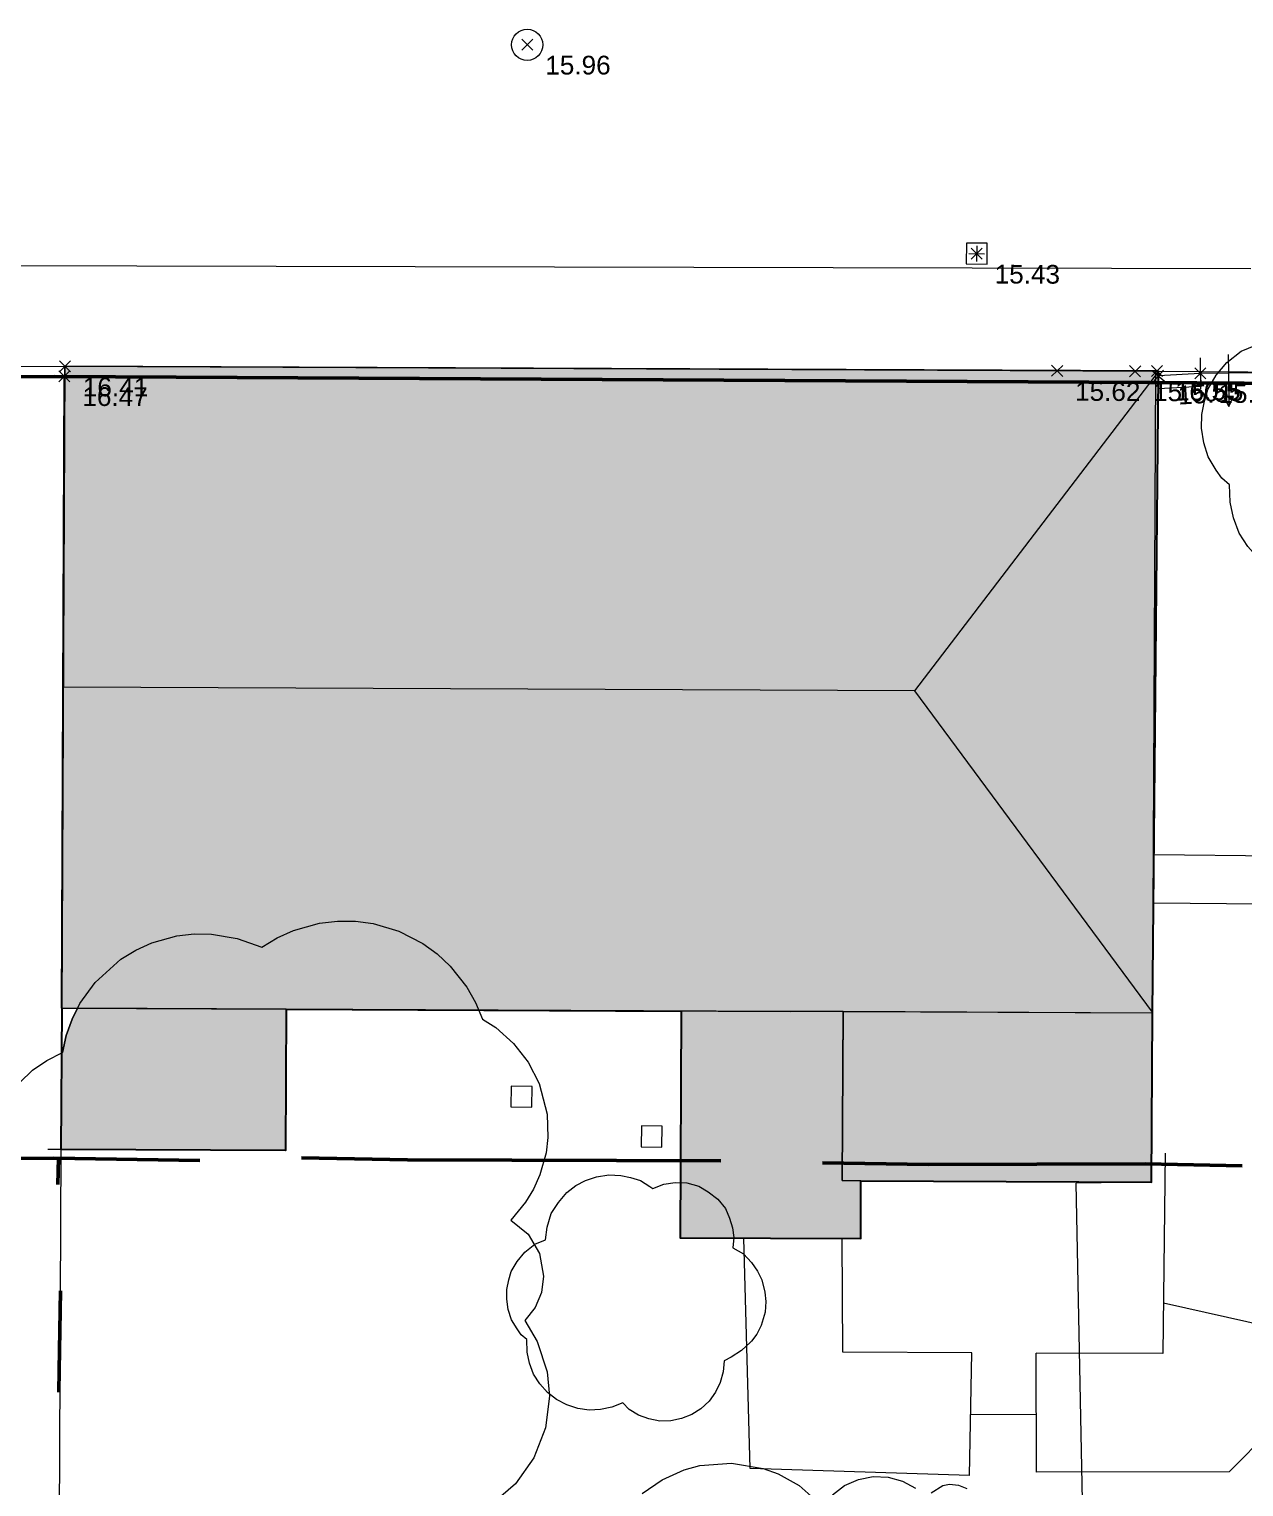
# Model space of a CAD drawing. Header units: metres. Extents: x -208 to 1512, y -277 to 123.
# Drawn here: x -57.5 to -34.13, y -21.24 to 6.81 of the extents above; entities that cross this region are included whole.
import ezdxf
from ezdxf.enums import TextEntityAlignment as Align

# ---------------------------------------------------------------- set-up
doc = ezdxf.new("R2010")
doc.units = ezdxf.units.M
doc.header["$MEASUREMENT"] = 0
for name, color, linetype in [('725 Nachbarbebauung', 7, 'Continuous'), ('730_DKM_Grenzen', 7, 'Continuous'), ('740_WienGV_Flwd-Bebauungsplan', 7, 'Continuous'), ('740_WienGV_Höhenkoten', 7, 'Continuous'), ('740_WienGV_KartogrSymbole', 7, 'Continuous'), ('740_WienGV_L_Baum_ -gruppen_ Grünflächen', 7, 'Continuous'), ('740_WienGV_L_Einbauten', 7, 'Continuous'), ('740_WienGV_L_Gebäude', 7, 'Continuous'), ('740_WienGV_L_Mauer_Sockel', 7, 'Continuous'), ('740_WienGV_T_Einbauten', 7, 'Continuous'), ('740_WienGV_T_Gebäude', 7, 'Continuous'), ('740_WienGV_T_Mauer_Sockel', 7, 'Continuous'), ('740_WienGV_T_Straßen_ Gehsteige_ Schienen', 7, 'Continuous'), ('740_WienGV_unbrauchbares', 7, 'Continuous')]:
    doc.layers.add(name, color=color, linetype=linetype)
doc.styles.add('ERSTELLTER_STIL_3', font='arial.ttf')

# ---------------------------------------------------------------- blocks, each defined once
blk = doc.blocks.new('Decke_18_4', base_point=(-56.814, 0.321))
at = {"layer": '725 Nachbarbebauung', "linetype": 'Continuous', "lineweight": 0, "true_color": 0x1f1f1f}
blk.add_hatch(color=250, dxfattribs=at).paths.add_polyline_path([(-56.814, 0.321), (-56.87, -12.03), (-35.888, -12.124), (-35.774, 0.232)])
at = {"layer": '725 Nachbarbebauung', "color": 8, "linetype": 'Continuous', "lineweight": 13, "flags": 128}
for points in [[(-56.814, 0.321), (-56.87, -12.03), (-56.57, -12.031)], [(-35.888, -12.124), (-35.774, 0.232), (-56.814, 0.321)], [(-52.56, -12.049), (-42.858, -12.093)]]:
    blk.add_lwpolyline(points, dxfattribs=at)
blk = doc.blocks.new('Decke_29_4', base_point=(-41.858, -16.461))
at = {"layer": '725 Nachbarbebauung', "linetype": 'Continuous', "lineweight": 0, "true_color": 0x1f1f1f}
blk.add_hatch(color=250, dxfattribs=at).paths.add_polyline_path([(-41.858, -16.461), (-41.858, -16.461), (-41.499, -16.462), (-41.498, -15.352), (-41.858, -15.346), (-41.839, -12.098), (-42.858, -12.093), (-44.959, -12.088), (-44.979, -16.449), (-43.754, -16.453), (-43.754, -16.453)])
at = {"layer": '725 Nachbarbebauung', "color": 8, "linetype": 'Continuous', "lineweight": 13, "flags": 128}
for points in [[(-42.858, -12.093), (-44.959, -12.088), (-44.979, -16.449), (-43.754, -16.453), (-43.754, -16.453), (-41.858, -16.461)], [(-41.839, -12.098), (-42.858, -12.093)], [(-41.858, -16.461), (-41.858, -16.461), (-41.499, -16.462), (-41.498, -15.352)]]:
    blk.add_lwpolyline(points, dxfattribs=at)
blk = doc.blocks.new('Decke_30_4', base_point=(-41.839, -12.098))
at = {"layer": '725 Nachbarbebauung', "linetype": 'Continuous', "lineweight": 0, "true_color": 0x1f1f1f}
blk.add_hatch(color=250, dxfattribs=at).paths.add_polyline_path([(-41.839, -12.098), (-41.858, -15.346), (-41.498, -15.352), (-35.908, -15.375), (-35.888, -12.124)])
at = {"layer": '725 Nachbarbebauung', "color": 8, "linetype": 'Continuous', "lineweight": 13, "flags": 128}
for points in [[(-41.839, -12.098), (-41.858, -15.346)], [(-35.888, -12.124), (-41.839, -12.098)], [(-41.498, -15.352), (-35.908, -15.375), (-35.888, -12.124)], [(-41.858, -15.346), (-41.498, -15.352)]]:
    blk.add_lwpolyline(points, dxfattribs=at)
blk = doc.blocks.new('Decke_31_4', base_point=(-56.89, -14.75))
at = {"layer": '725 Nachbarbebauung', "linetype": 'Continuous', "lineweight": 0, "true_color": 0x1f1f1f}
blk.add_hatch(color=250, dxfattribs=at).paths.add_polyline_path([(-56.89, -14.75), (-52.569, -14.769), (-52.56, -12.049), (-56.57, -12.031), (-56.675, -12.24), (-56.788, -12.556), (-56.861, -12.883), (-56.876, -12.891)])
at = {"layer": '725 Nachbarbebauung', "color": 8, "linetype": 'Continuous', "lineweight": 13, "flags": 128}
for points in [[(-56.57, -12.031), (-56.675, -12.24), (-56.788, -12.556), (-56.861, -12.883), (-56.876, -12.891), (-56.89, -14.75)], [(-56.89, -14.75), (-52.569, -14.769), (-52.56, -12.049)], [(-52.56, -12.049), (-56.57, -12.031)]]:
    blk.add_lwpolyline(points, dxfattribs=at)
blk = doc.blocks.new('Dachfläche_6_4', base_point=(-56.814, 0.321))
at = {"layer": '725 Nachbarbebauung', "color": 7, "linetype": 'Continuous', "lineweight": 18, "flags": 128}
for points in [[(-56.842, -5.854), (-56.814, 0.321)], [(-56.814, 0.321), (-35.774, 0.232)], [(-40.461, -5.926), (-35.774, 0.215)], [(-35.774, 0.215), (-35.888, -12.107)], [(-35.774, 0.232), (-35.774, 0.215)], [(-35.774, 0.22), (-35.774, 0.232)], [(-35.774, 0.22), (-35.774, 0.215)], [(-56.87, -12.03), (-56.842, -5.854)], [(-40.461, -5.926), (-56.842, -5.854)], [(-35.888, -12.107), (-40.461, -5.926)], [(-35.888, -12.124), (-56.87, -12.03)], [(-35.888, -12.107), (-35.888, -12.124)]]:
    blk.add_lwpolyline(points, dxfattribs=at)
blk = doc.blocks.new('LO00050[66]_4', base_point=(-45.523, -14.498))
at = {"layer": '740_WienGV_L_Einbauten', "color": 252, "linetype": 'Continuous', "lineweight": 13, "true_color": 0x949494}
for p, q in [((-45.72, -14.295), (-45.727, -14.695)), ((-45.32, -14.302), (-45.72, -14.295)), ((-45.327, -14.702), (-45.32, -14.302)), ((-45.727, -14.695), (-45.327, -14.702))]:
    blk.add_line(p, q, dxfattribs=at)
blk = doc.blocks.new('LO00050[67]_4', base_point=(-48.03, -13.732))
at = {"layer": '740_WienGV_L_Einbauten', "color": 252, "linetype": 'Continuous', "lineweight": 13, "true_color": 0x949494}
for p, q in [((-48.226, -13.529), (-48.233, -13.928)), ((-47.826, -13.536), (-48.226, -13.529)), ((-47.833, -13.936), (-47.826, -13.536)), ((-48.233, -13.928), (-47.833, -13.936))]:
    blk.add_line(p, q, dxfattribs=at)
blk = doc.blocks.new('GI0007_ATT22(LAUB)0[77]_4', base_point=(-45.818, -17.607))
at = {"layer": '740_WienGV_L_Baum_ -gruppen_ Grünflächen', "color": 252, "linetype": 'Continuous', "lineweight": 13, "true_color": 0x949494}
for p, q in [((-46.986, -15.444), (-46.799, -15.344)), ((-46.799, -15.344), (-46.588, -15.277)), ((-46.588, -15.277), (-46.349, -15.239)), ((-46.349, -15.239), (-46.115, -15.25)), ((-46.115, -15.25), (-45.93, -15.286)), ((-45.93, -15.286), (-45.739, -15.346)), ((-45.739, -15.346), (-45.557, -15.463)), ((-45.501, -15.503), (-45.293, -15.418)), ((-45.293, -15.418), (-45.072, -15.383)), ((-45.072, -15.383), (-44.848, -15.394)), ((-44.848, -15.394), (-44.618, -15.455)), ((-47.315, -15.769), (-47.159, -15.576)), ((-47.159, -15.576), (-46.986, -15.444)), ((-45.557, -15.463), (-45.501, -15.503)), ((-44.618, -15.455), (-44.435, -15.562)), ((-44.435, -15.562), (-44.253, -15.704)), ((-44.253, -15.704), (-44.103, -15.884)), ((-47.537, -16.244), (-47.461, -15.983)), ((-47.461, -15.983), (-47.315, -15.769)), ((-44.103, -15.884), (-44.025, -16.071)), ((-47.566, -16.486), (-47.537, -16.244)), ((-44.025, -16.071), (-43.971, -16.256)), ((-43.971, -16.256), (-43.946, -16.442)), ((-47.771, -16.571), (-47.566, -16.486)), ((-43.946, -16.442), (-43.964, -16.641)), ((-48.114, -16.902), (-47.965, -16.727)), ((-47.965, -16.727), (-47.771, -16.571)), ((-43.964, -16.641), (-43.76, -16.758)), ((-43.76, -16.758), (-43.607, -16.921)), ((-48.274, -17.258), (-48.228, -17.099)), ((-48.228, -17.099), (-48.114, -16.902)), ((-43.607, -16.921), (-43.489, -17.09)), ((-43.489, -17.09), (-43.407, -17.259)), ((-48.309, -17.443), (-48.274, -17.258)), ((-43.407, -17.259), (-43.347, -17.494)), ((-48.313, -17.627), (-48.309, -17.443)), ((-48.284, -17.831), (-48.313, -17.627)), ((-43.347, -17.494), (-43.325, -17.673)), ((-48.22, -18.024), (-48.284, -17.831)), ((-43.343, -17.878), (-43.416, -18.137)), ((-43.325, -17.673), (-43.343, -17.878)), ((-48.113, -18.203), (-48.22, -18.024)), ((-48.034, -18.315), (-48.113, -18.203)), ((-43.416, -18.137), (-43.504, -18.302)), ((-47.929, -18.406), (-48.034, -18.315)), ((-47.919, -18.648), (-47.929, -18.406)), ((-43.624, -18.46), (-43.794, -18.62)), ((-43.606, -18.435), (-43.624, -18.46)), ((-43.504, -18.302), (-43.606, -18.435)), ((-47.877, -18.862), (-47.919, -18.648)), ((-43.992, -18.748), (-44.132, -18.813)), ((-43.794, -18.62), (-43.992, -18.748)), ((-47.795, -19.07), (-47.877, -18.862)), ((-47.678, -19.257), (-47.795, -19.07)), ((-44.15, -19.026), (-44.204, -19.231)), ((-44.132, -18.813), (-44.15, -19.026)), ((-47.528, -19.423), (-47.678, -19.257)), ((-44.204, -19.231), (-44.296, -19.422)), ((-47.356, -19.561), (-47.528, -19.423)), ((-47.159, -19.664), (-47.356, -19.561)), ((-46.081, -19.624), (-46.289, -19.709)), ((-45.955, -19.75), (-46.081, -19.624)), ((-44.42, -19.594), (-44.576, -19.737)), ((-44.296, -19.422), (-44.42, -19.594)), ((-46.947, -19.732), (-47.159, -19.664)), ((-46.727, -19.765), (-46.947, -19.732)), ((-46.506, -19.754), (-46.727, -19.765)), ((-46.289, -19.709), (-46.506, -19.754)), ((-45.776, -19.86), (-45.955, -19.75)), ((-45.578, -19.935), (-45.776, -19.86)), ((-44.752, -19.851), (-44.949, -19.929)), ((-44.576, -19.737), (-44.752, -19.851)), ((-45.369, -19.974), (-45.578, -19.935)), ((-45.156, -19.971), (-45.369, -19.974)), ((-44.949, -19.929), (-45.156, -19.971))]:
    blk.add_line(p, q, dxfattribs=at)
blk = doc.blocks.new('GI0007_ATT22(LAUB)0[82]_4', base_point=(-31.452, -0.84))
at = {"layer": '740_WienGV_L_Baum_ -gruppen_ Grünflächen', "color": 252, "linetype": 'Continuous', "lineweight": 13, "true_color": 0x949494}
for p, q in [((-33.086, 2.189), (-32.825, 2.329)), ((-32.825, 2.329), (-32.529, 2.423)), ((-32.529, 2.423), (-32.195, 2.476)), ((-32.195, 2.476), (-31.867, 2.46)), ((-31.867, 2.46), (-31.609, 2.411)), ((-31.609, 2.411), (-31.341, 2.326)), ((-31.341, 2.326), (-31.086, 2.162)), ((-30.716, 2.225), (-30.407, 2.274)), ((-30.407, 2.274), (-30.093, 2.259)), ((-30.093, 2.259), (-29.771, 2.173)), ((-33.547, 1.735), (-33.328, 2.004)), ((-33.328, 2.004), (-33.086, 2.189)), ((-31.086, 2.162), (-31.007, 2.106)), ((-31.007, 2.106), (-30.716, 2.225)), ((-29.771, 2.173), (-29.515, 2.024)), ((-29.515, 2.024), (-29.26, 1.825)), ((-33.752, 1.435), (-33.547, 1.735)), ((-29.26, 1.825), (-29.051, 1.573)), ((-33.858, 1.069), (-33.752, 1.435)), ((-29.051, 1.573), (-28.941, 1.312)), ((-28.941, 1.312), (-28.866, 1.052)), ((-33.899, 0.731), (-33.858, 1.069)), ((-28.866, 1.052), (-28.831, 0.792)), ((-34.458, 0.393), (-34.185, 0.612)), ((-34.185, 0.612), (-33.899, 0.731)), ((-28.831, 0.792), (-28.856, 0.514)), ((-34.666, 0.148), (-34.458, 0.393)), ((-28.856, 0.514), (-28.57, 0.349)), ((-28.57, 0.349), (-28.356, 0.122)), ((-34.826, -0.128), (-34.666, 0.148)), ((-28.356, 0.122), (-28.191, -0.115)), ((-34.889, -0.351), (-34.826, -0.128)), ((-28.191, -0.115), (-28.076, -0.351)), ((-34.939, -0.609), (-34.889, -0.351)), ((-28.076, -0.351), (-27.992, -0.681)), ((-34.944, -0.868), (-34.939, -0.609)), ((-27.992, -0.681), (-27.962, -0.931)), ((-34.904, -1.152), (-34.944, -0.868)), ((-27.962, -0.931), (-27.987, -1.219)), ((-34.815, -1.422), (-34.904, -1.152)), ((-27.987, -1.219), (-28.088, -1.581)), ((-34.665, -1.674), (-34.815, -1.422)), ((-34.553, -1.83), (-34.665, -1.674)), ((-28.088, -1.581), (-28.212, -1.812)), ((-34.406, -1.958), (-34.553, -1.83)), ((-34.393, -2.296), (-34.406, -1.958)), ((-28.212, -1.812), (-28.355, -1.999)), ((-28.38, -2.033), (-28.618, -2.258)), ((-28.355, -1.999), (-28.38, -2.033)), ((-34.333, -2.596), (-34.393, -2.296)), ((-28.895, -2.437), (-29.091, -2.528)), ((-28.618, -2.258), (-28.895, -2.437)), ((-34.219, -2.887), (-34.333, -2.596)), ((-29.091, -2.528), (-29.116, -2.826)), ((-34.055, -3.149), (-34.219, -2.887)), ((-29.116, -2.826), (-29.191, -3.113)), ((-33.845, -3.381), (-34.055, -3.149)), ((-29.191, -3.113), (-29.321, -3.38)), ((-33.605, -3.575), (-33.845, -3.381)), ((-33.329, -3.719), (-33.605, -3.575)), ((-29.494, -3.62), (-29.712, -3.82)), ((-29.321, -3.38), (-29.494, -3.62)), ((-33.032, -3.814), (-33.329, -3.719)), ((-32.724, -3.86), (-33.032, -3.814)), ((-32.415, -3.846), (-32.724, -3.86)), ((-32.11, -3.781), (-32.415, -3.846)), ((-31.819, -3.662), (-32.11, -3.781)), ((-31.644, -3.84), (-31.819, -3.662)), ((-31.393, -3.994), (-31.644, -3.84)), ((-29.712, -3.82), (-29.959, -3.98)), ((-31.116, -4.098), (-31.393, -3.994)), ((-30.823, -4.153), (-31.116, -4.098)), ((-30.524, -4.149), (-30.823, -4.153)), ((-30.235, -4.09), (-30.524, -4.149)), ((-29.959, -3.98), (-30.235, -4.09))]:
    blk.add_line(p, q, dxfattribs=at)
blk = doc.blocks.new('LO0006010[86]_4', base_point=(-47.919, 6.509))
at = {"layer": '740_WienGV_T_Einbauten', "color": 252, "linetype": 'Continuous', "lineweight": 13, "true_color": 0x949494}
blk.add_circle((-47.919, 6.509), 0.3, dxfattribs=at)
blk = doc.blocks.new('TO00190[94]_4', base_point=(-39.271, 2.49))
at = {"layer": '740_WienGV_Höhenkoten', "color": 252, "linetype": 'Continuous', "lineweight": 13, "true_color": 0x949494}
for p, q in [((-39.268, 2.64), (-39.274, 2.34)), ((-39.421, 2.493), (-39.121, 2.487))]:
    blk.add_line(p, q, dxfattribs=at)
blk = doc.blocks.new('LO00050[96]_4', base_point=(-39.271, 2.49))
at = {"layer": '740_WienGV_T_Einbauten', "color": 252, "linetype": 'Continuous', "lineweight": 13, "true_color": 0x949494}
for p, q in [((-39.47, 2.691), (-39.471, 2.291)), ((-39.07, 2.69), (-39.47, 2.691)), ((-39.071, 2.29), (-39.07, 2.69)), ((-39.471, 2.291), (-39.071, 2.29))]:
    blk.add_line(p, q, dxfattribs=at)
blk = doc.blocks.new('LO00050[98]_4', base_point=(-39.271, 2.49))
at = {"layer": '740_WienGV_T_Einbauten', "color": 252, "linetype": 'Continuous', "lineweight": 13, "true_color": 0x949494}
for p, q in [((-39.47, 2.691), (-39.471, 2.291)), ((-39.07, 2.69), (-39.47, 2.691)), ((-39.071, 2.29), (-39.07, 2.69)), ((-39.471, 2.291), (-39.071, 2.29))]:
    blk.add_line(p, q, dxfattribs=at)
blk = doc.blocks.new('EG_MARKER0[103]_4', base_point=(-34.969, 0.185))
at = {"layer": '740_WienGV_T_Gebäude', "color": 252, "linetype": 'Continuous', "lineweight": 13, "true_color": 0x949494}
blk.add_line((-34.972, 0.485), (-34.967, -0.115), dxfattribs=at)
blk = doc.blocks.new('BW00100[105]_4', base_point=(-34.428, 0.047))
at = {"layer": '740_WienGV_T_Gebäude', "color": 252, "linetype": 'Continuous', "lineweight": 13, "true_color": 0x949494}
for p, q in [((-34.431, 0.547), (-34.428, 0.189)), ((-34.428, 0.189), (-34.423, -0.453)), ((-34.329, -0.26), (-34.522, -0.261)), ((-34.522, -0.261), (-34.423, -0.453)), ((-34.423, -0.453), (-34.329, -0.26))]:
    blk.add_line(p, q, dxfattribs=at)
blk = doc.blocks.new('DEF010[115]_4', base_point=(-36.223, 0.228))
at = {"layer": '740_WienGV_T_Gebäude', "color": 252, "linetype": 'Continuous', "lineweight": 13, "true_color": 0x949494}
for p, q in [((-36.329, 0.334), (-36.117, 0.121)), ((-36.116, 0.333), (-36.329, 0.122))]:
    blk.add_line(p, q, dxfattribs=at)
at = {"layer": '740_WienGV_T_Gebäude', "color": 252, "lineweight": 13, "true_color": 0x949494, "style": 'ERSTELLTER_STIL_3'}
blk.add_attdef('HOEHE', text='', height=0.36, rotation=359.7521, dxfattribs=at).set_placement((-35.878, -0.168), align=Align.MIDDLE_LEFT)
blk = doc.blocks.new('DEF010[118]_4', base_point=(-34.969, 0.185))
at = {"layer": '740_WienGV_T_Mauer_Sockel', "color": 252, "linetype": 'Continuous', "lineweight": 13, "true_color": 0x949494}
for p, q in [((-35.076, 0.29), (-34.863, 0.08)), ((-34.864, 0.292), (-35.075, 0.078))]:
    blk.add_line(p, q, dxfattribs=at)
at = {"layer": '740_WienGV_T_Mauer_Sockel', "color": 252, "lineweight": 13, "true_color": 0x949494, "style": 'ERSTELLTER_STIL_3'}
blk.add_attdef('HOEHE', text='', height=0.36, rotation=0.4853, dxfattribs=at).set_placement((-34.62, -0.206), align=Align.MIDDLE_LEFT)
blk = doc.blocks.new('DEF010[122]_4', base_point=(-39.271, 2.49))
at = {"layer": '740_WienGV_Höhenkoten', "color": 252, "linetype": 'Continuous', "lineweight": 13, "true_color": 0x949494}
for p, q in [((-39.377, 2.596), (-39.165, 2.384)), ((-39.165, 2.596), (-39.377, 2.384))]:
    blk.add_line(p, q, dxfattribs=at)
at = {"layer": '740_WienGV_Höhenkoten', "color": 252, "lineweight": 13, "true_color": 0x949494, "style": 'ERSTELLTER_STIL_3'}
blk.add_attdef('HOEHE', text='', height=0.36, rotation=359.8543, dxfattribs=at).set_placement((-38.926, 2.095), align=Align.MIDDLE_LEFT)
blk = doc.blocks.new('DEF010[133]_4', base_point=(-56.814, 0.321))
at = {"layer": '740_WienGV_T_Gebäude', "color": 252, "linetype": 'Continuous', "lineweight": 13, "true_color": 0x949494}
for p, q in [((-56.707, 0.427), (-56.92, 0.216)), ((-56.919, 0.428), (-56.708, 0.215))]:
    blk.add_line(p, q, dxfattribs=at)
at = {"layer": '740_WienGV_T_Gebäude', "color": 252, "lineweight": 13, "true_color": 0x949494, "style": 'ERSTELLTER_STIL_3'}
blk.add_attdef('HOEHE', text='', height=0.36, rotation=359.7393, dxfattribs=at).set_placement((-56.469, -0.074), align=Align.MIDDLE_LEFT)
blk = doc.blocks.new('DEF010[135]_4', base_point=(-35.804, 0.232))
at = {"layer": '740_WienGV_T_Gebäude', "color": 252, "linetype": 'Continuous', "lineweight": 13, "true_color": 0x949494}
for p, q in [((-35.911, 0.337), (-35.697, 0.127)), ((-35.699, 0.339), (-35.909, 0.125))]:
    blk.add_line(p, q, dxfattribs=at)
at = {"layer": '740_WienGV_T_Gebäude', "color": 252, "lineweight": 13, "true_color": 0x949494, "style": 'ERSTELLTER_STIL_3'}
blk.add_attdef('HOEHE', text='', height=0.36, rotation=0.5905, dxfattribs=at).set_placement((-35.453, -0.158), align=Align.MIDDLE_LEFT)
blk = doc.blocks.new('DEF010[138]_4', base_point=(-35.774, 0.135))
at = {"layer": '740_WienGV_T_Mauer_Sockel', "color": 252, "linetype": 'Continuous', "lineweight": 13, "true_color": 0x949494}
for p, q in [((-35.886, 0.234), (-35.661, 0.035)), ((-35.674, 0.247), (-35.873, 0.022))]:
    blk.add_line(p, q, dxfattribs=at)
at = {"layer": '740_WienGV_T_Mauer_Sockel', "color": 252, "lineweight": 13, "true_color": 0x949494, "style": 'ERSTELLTER_STIL_3'}
blk.add_attdef('HOEHE', text='', height=0.36, rotation=3.5778, dxfattribs=at).set_placement((-35.402, -0.237), align=Align.MIDDLE_LEFT)
blk = doc.blocks.new('DEF010[139]_4', base_point=(-56.824, 0.131))
at = {"layer": '740_WienGV_T_Mauer_Sockel', "color": 252, "linetype": 'Continuous', "lineweight": 13, "true_color": 0x949494}
for p, q in [((-56.93, 0.237), (-56.718, 0.025)), ((-56.718, 0.237), (-56.93, 0.025))]:
    blk.add_line(p, q, dxfattribs=at)
at = {"layer": '740_WienGV_T_Mauer_Sockel', "color": 252, "lineweight": 13, "true_color": 0x949494, "style": 'ERSTELLTER_STIL_3'}
blk.add_attdef('HOEHE', text='', height=0.36, rotation=0.0172, dxfattribs=at).set_placement((-56.478, -0.262), align=Align.MIDDLE_LEFT)
blk = doc.blocks.new('DEF010[140]_4', base_point=(-37.723, 0.234))
at = {"layer": '740_WienGV_T_Gebäude', "color": 252, "linetype": 'Continuous', "lineweight": 13, "true_color": 0x949494}
for p, q in [((-37.616, 0.34), (-37.83, 0.129)), ((-37.829, 0.341), (-37.617, 0.128))]:
    blk.add_line(p, q, dxfattribs=at)
at = {"layer": '740_WienGV_T_Gebäude', "color": 252, "lineweight": 13, "true_color": 0x949494, "style": 'ERSTELLTER_STIL_3'}
blk.add_attdef('HOEHE', text='', height=0.36, rotation=359.7393, dxfattribs=at).set_placement((-37.379, -0.161), align=Align.MIDDLE_LEFT)
blk = doc.blocks.new('DEF010[147]_4', base_point=(-47.919, 6.509))
at = {"layer": '740_WienGV_T_Einbauten', "color": 252, "linetype": 'Continuous', "lineweight": 13, "true_color": 0x949494}
for p, q in [((-48.025, 6.615), (-47.813, 6.403)), ((-47.813, 6.615), (-48.025, 6.403))]:
    blk.add_line(p, q, dxfattribs=at)
at = {"layer": '740_WienGV_T_Einbauten', "color": 252, "lineweight": 13, "true_color": 0x949494, "style": 'ERSTELLTER_STIL_3'}
blk.add_attdef('HOEHE', text='', height=0.36, rotation=0.086, dxfattribs=at).set_placement((-47.572, 6.116), align=Align.MIDDLE_LEFT)

msp = doc.modelspace()

# ---------------------------------------------------------------- linework, layer by layer
at = {"layer": '730_DKM_Grenzen', "color": 8, "linetype": 'Continuous', "lineweight": 13}
for points in [[(-75.759, 0.188), (-56.814, 0.321)], [(-56.814, 0.321), (-35.832, 0.227)], [(-35.832, 0.227), (-35.908, -15.375), (-37.358, -15.398)], [(-35.832, 0.227), (-18.961, 0.107)], [(-36.885, -39.201), (-37.358, -15.398)]]:
    msp.add_lwpolyline(points, dxfattribs=at)
at = {"layer": '740_WienGV_Flwd-Bebauungsplan', "color": 1, "linetype": 'Continuous', "lineweight": 50, "true_color": 0xfb0106}
for points in [[(-11.537, 0.065), (-19.623, -0.104), (-35.939, 0.013), (-57.014, 0.128), (-76.052, 0.122), (-100.445, 0.04), (-101.337, -7.168), (-102.046, -13.699), (-104.654, -36.344), (-105.559, -44.317), (-105.866, -47.286)], [(-54.22, -14.964), (-57.024, -14.914), (-60.254, -14.943)], [(-56.939, -14.916), (-56.948, -15.426)], [(-50.225, -14.949), (-52.264, -14.913)], [(-44.191, -14.97), (-50.225, -14.949)], [(-40.198, -15.04), (-42.237, -15.004)], [(-34.164, -15.061), (-36.033, -15.028), (-40.198, -15.04)], [(-56.898, -17.466), (-56.925, -18.995)], [(-56.925, -18.995), (-56.933, -19.42)]]:
    msp.add_lwpolyline(points, dxfattribs=at)
at = {"layer": '740_WienGV_KartogrSymbole', "color": 252, "linetype": 'Continuous', "lineweight": 13, "true_color": 0x949494}
for p, q in [((-34.969, 0.185), (-34.954, -0.064)), ((-34.954, -0.064), (-35.776, -0.115)), ((-56.89, -14.75), (-57.14, -14.748))]:
    msp.add_line(p, q, dxfattribs=at)
at = {"layer": '740_WienGV_L_Baum_ -gruppen_ Grünflächen', "color": 72, "linetype": 'Continuous', "lineweight": 13, "true_color": 0x69e600}
msp.add_line((-35.859, -9.074), (-19.702, -9.221), dxfattribs=at)
at = {"layer": '740_WienGV_L_Baum_ -gruppen_ Grünflächen', "color": 252, "linetype": 'Continuous', "lineweight": 13, "true_color": 0x949494}
for p, q in [((-39.411, -21.021), (-39.365, -18.663)), ((-38.121, -20.96), (-38.124, -18.668))]:
    msp.add_line(p, q, dxfattribs=at)
at = {"layer": '740_WienGV_L_Baum_ -gruppen_ Grünflächen', "color": 72, "linetype": 'Continuous', "lineweight": 13, "true_color": 0x69e600}
for points in [[(-56.861, -12.883), (-56.788, -12.556), (-56.675, -12.24), (-56.524, -11.941), (-56.232, -11.533), (-55.735, -11.086), (-55.448, -10.912), (-55.143, -10.774), (-54.659, -10.641), (-54.327, -10.602), (-53.992, -10.605), (-53.497, -10.687), (-53.026, -10.859), (-52.731, -10.678), (-52.416, -10.534), (-51.916, -10.395), (-51.572, -10.355), (-51.225, -10.358), (-50.882, -10.403), (-50.387, -10.55), (-49.929, -10.784), (-49.651, -10.985), (-49.4, -11.22), (-49.081, -11.623), (-48.913, -11.922), (-48.782, -12.239), (-48.524, -12.403), (-48.18, -12.707), (-47.899, -13.069), (-47.69, -13.478), (-47.538, -14.07), (-47.522, -14.516), (-47.557, -14.811), (-47.675, -15.24), (-47.797, -15.512), (-47.951, -15.766), (-48.236, -16.108), (-47.901, -16.379), (-47.681, -16.749)], [(-57.918, -13.692), (-57.439, -13.223), (-57.16, -13.036), (-56.861, -12.883)], [(-47.681, -16.749), (-47.603, -17.188), (-47.647, -17.501), (-47.769, -17.792), (-47.963, -18.042), (-47.728, -18.442), (-47.537, -19.031), (-47.492, -19.494), (-47.567, -20.108), (-47.789, -20.682), (-48.143, -21.184), (-48.61, -21.585)], [(-45.706, -21.369), (-45.324, -21.104), (-44.901, -20.915), (-44.601, -20.833), (-43.986, -20.784), (-43.38, -20.887), (-43.091, -20.993), (-42.688, -21.216), (-42.226, -21.623)], [(-42.043, -21.396), (-41.813, -21.217), (-41.547, -21.097), (-41.261, -21.041), (-40.974, -21.053), (-40.698, -21.13), (-40.447, -21.267)], [(-40.15, -21.354), (-39.923, -21.218), (-39.792, -21.192), (-39.619, -21.207), (-39.458, -21.271)]]:
    msp.add_lwpolyline(points, dxfattribs=at)
at = {"layer": '740_WienGV_L_Gebäude', "color": 7, "linetype": 'Continuous', "lineweight": 25}
for p, q in [((-56.87, -12.03), (-56.824, 0.131)), ((-35.888, -12.124), (-35.774, 0.135)), ((-56.87, -12.03), (-56.89, -14.75)), ((-52.56, -12.049), (-44.959, -12.088))]:
    msp.add_line(p, q, dxfattribs=at)
at = {"layer": '740_WienGV_L_Gebäude', "color": 252, "linetype": 'Continuous', "lineweight": 13, "true_color": 0x949494}
for p, q in [((-56.87, -12.03), (-52.56, -12.049)), ((-41.839, -12.095), (-44.959, -12.088)), ((-35.888, -12.124), (-41.839, -12.095))]:
    msp.add_line(p, q, dxfattribs=at)
at = {"layer": '740_WienGV_L_Gebäude', "color": 7, "linetype": 'Continuous', "lineweight": 25}
for points in [[(-52.56, -12.049), (-52.569, -14.769), (-56.89, -14.75)], [(-44.959, -12.088), (-44.979, -16.449), (-41.499, -16.462), (-41.498, -15.352)], [(-41.498, -15.352), (-35.908, -15.375), (-35.888, -12.124)]]:
    msp.add_lwpolyline(points, dxfattribs=at)
at = {"layer": '740_WienGV_L_Gebäude', "color": 252, "linetype": 'Continuous', "lineweight": 13, "true_color": 0x949494}
msp.add_lwpolyline([(-41.498, -15.352), (-41.858, -15.346), (-41.839, -12.095)], dxfattribs=at)
at = {"layer": '740_WienGV_L_Mauer_Sockel', "color": 252, "linetype": 'Continuous', "lineweight": 13, "true_color": 0x949494}
msp.add_lwpolyline([(-35.868, -10.004), (-21.104, -10.138), (-19.719, -10.15)], dxfattribs=at)
at = {"layer": '740_WienGV_L_Mauer_Sockel', "color": 252, "linetype": 'Continuous', "lineweight": 13, "true_color": 0x8a8a8a}
for points in [[(-56.89, -14.75), (-57.036, -46.173), (-75.763, -43.789)], [(-35.644, -14.819), (-35.693, -18.678), (-38.124, -18.668)], [(-39.411, -21.021), (-43.627, -20.889), (-43.754, -16.453)], [(-39.365, -18.663), (-41.847, -18.652), (-41.858, -16.461)], [(-35.68, -17.697), (-32.841, -18.338), (-32.834, -19.36), (-34.415, -20.954), (-38.121, -20.96)]]:
    msp.add_lwpolyline(points, dxfattribs=at)
at = {"layer": '740_WienGV_T_Gebäude', "color": 7, "linetype": 'Continuous', "lineweight": 18}
for p, q in [((-56.814, 0.321), (-56.824, 0.131)), ((-37.723, 0.234), (-56.814, 0.321)), ((-36.223, 0.228), (-37.723, 0.234)), ((-35.804, 0.232), (-36.223, 0.228)), ((-35.774, 0.135), (-35.804, 0.232))]:
    msp.add_line(p, q, dxfattribs=at)
at = {"layer": '740_WienGV_T_Mauer_Sockel', "color": 8, "linetype": 'Continuous', "lineweight": 13}
msp.add_line((-56.824, 0.131), (-64.072, 0.129), dxfattribs=at)
at = {"layer": '740_WienGV_T_Mauer_Sockel', "color": 252, "linetype": 'Continuous', "lineweight": 13, "true_color": 0x8a8a8a}
for p, q in [((-34.969, 0.185), (-35.774, 0.135)), ((-33.887, 0.194), (-34.969, 0.185)), ((-34.969, 0.185), (-34.969, 0.185))]:
    msp.add_line(p, q, dxfattribs=at)
at = {"layer": '740_WienGV_T_Straßen_ Gehsteige_ Schienen', "color": 8, "linetype": 'Continuous', "lineweight": 13}
msp.add_line((-33.996, 2.196), (-58.896, 2.26), dxfattribs=at)
at = {"layer": '740_WienGV_unbrauchbares', "color": 252, "linetype": 'Continuous', "lineweight": 13, "true_color": 0x949494}
msp.add_line((-39.388, -19.845), (-38.123, -19.85), dxfattribs=at)

# ---------------------------------------------------------------- block references
at = {"layer": '725 Nachbarbebauung', "color": 8, "linetype": 'Continuous', "lineweight": 13}
for name, p in [('Decke_18_4', (-56.814, 0.321)), ('Decke_31_4', (-56.89, -14.75)), ('Decke_29_4', (-41.858, -16.461)), ('Decke_30_4', (-41.839, -12.098))]:
    msp.add_blockref(name, p, dxfattribs=at)
at = {"layer": '725 Nachbarbebauung', "color": 7, "linetype": 'Continuous', "lineweight": 18}
msp.add_blockref('Dachfläche_6_4', (-56.814, 0.321), dxfattribs=at)
at = {"layer": '740_WienGV_Höhenkoten', "color": 7, "linetype": 'Continuous', "lineweight": 25}
msp.add_blockref('TO00190[94]_4', (-39.271, 2.49), dxfattribs=at)
at = {"layer": '740_WienGV_Höhenkoten', "color": 252, "linetype": 'Continuous', "lineweight": 13, "true_color": 0x949494}
msp.add_blockref('DEF010[122]_4', (-39.271, 2.49), dxfattribs=at).add_auto_attribs({'HOEHE': '15.43'})
at = {"layer": '740_WienGV_L_Baum_ -gruppen_ Grünflächen', "color": 72, "linetype": 'Continuous', "lineweight": 13, "true_color": 0x69e600}
for name, p in [('GI0007_ATT22(LAUB)0[82]_4', (-31.452, -0.84)), ('GI0007_ATT22(LAUB)0[77]_4', (-45.818, -17.607))]:
    msp.add_blockref(name, p, dxfattribs=at)
at = {"layer": '740_WienGV_L_Einbauten', "color": 252, "linetype": 'Continuous', "lineweight": 13, "true_color": 0x949494}
for name, p in [('LO00050[67]_4', (-48.03, -13.732)), ('LO00050[66]_4', (-45.523, -14.498))]:
    msp.add_blockref(name, p, dxfattribs=at)
at = {"layer": '740_WienGV_T_Einbauten', "color": 72, "linetype": 'Continuous', "lineweight": 13, "true_color": 0x69e600}
msp.add_blockref('LO0006010[86]_4', (-47.919, 6.509), dxfattribs=at)
at = {"layer": '740_WienGV_T_Einbauten', "color": 252, "linetype": 'Continuous', "lineweight": 13, "true_color": 0x949494}
msp.add_blockref('DEF010[147]_4', (-47.919, 6.509), dxfattribs=at).add_auto_attribs({'HOEHE': '15.96'})
for name in ['LO00050[96]_4', 'LO00050[98]_4']:
    msp.add_blockref(name, (-39.271, 2.49), dxfattribs=at)
at = {"layer": '740_WienGV_T_Gebäude', "color": 252, "linetype": 'Continuous', "lineweight": 13, "true_color": 0x949494}
for name, p, values in [('DEF010[133]_4', (-56.814, 0.321), {'HOEHE': '16.41'}), ('DEF010[140]_4', (-37.723, 0.234), {'HOEHE': '15.62'}), ('DEF010[115]_4', (-36.223, 0.228), {'HOEHE': '15.60'}), ('DEF010[135]_4', (-35.804, 0.232), {'HOEHE': '15.55'})]:
    msp.add_blockref(name, p, dxfattribs=at).add_auto_attribs(values)
at = {"layer": '740_WienGV_T_Gebäude', "color": 252, "linetype": 'Continuous', "lineweight": 13, "true_color": 0x8a8a8a}
for name, p in [('EG_MARKER0[103]_4', (-34.969, 0.185)), ('BW00100[105]_4', (-34.428, 0.047))]:
    msp.add_blockref(name, p, dxfattribs=at)
at = {"layer": '740_WienGV_T_Mauer_Sockel', "color": 252, "linetype": 'Continuous', "lineweight": 13, "true_color": 0x949494}
for name, p, values in [('DEF010[118]_4', (-34.969, 0.185), {'HOEHE': '15.48'}), ('DEF010[139]_4', (-56.824, 0.131), {'HOEHE': '16.47'}), ('DEF010[138]_4', (-35.774, 0.135), {'HOEHE': '15.55'})]:
    msp.add_blockref(name, p, dxfattribs=at).add_auto_attribs(values)

doc.saveas('drawing.dxf')
